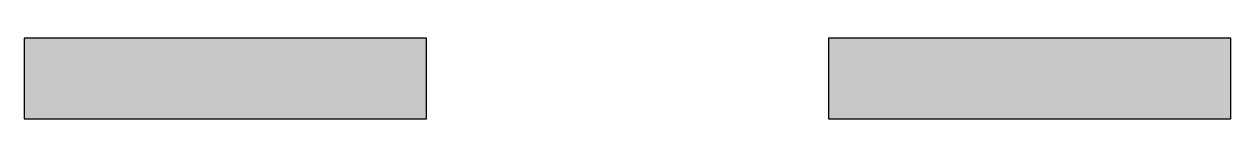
# Model space of a CAD drawing. Extents: x 0 to 1.5, y -0.05 to 0.05.
import ezdxf

# ---------------------------------------------------------------- set-up
doc = ezdxf.new("R2010")
doc.units = 0
doc.header["$LTSCALE"] = 0.2

msp = doc.modelspace()

# ---------------------------------------------------------------- hatches: boundary and pattern name
h = msp.add_hatch(color=256)
h.dxf.hatch_style = 1
h.paths.add_polyline_path([(0.5, -0.05), (0.5, 0.05), (0, 0.05), (0, -0.05)])
h.paths.add_polyline_path([(1.5, -0.05), (1.5, 0.05), (1, 0.05), (1, -0.05)])

# ---------------------------------------------------------------- linework, layer by layer
at = {"flags": 128}
for points in [[(0, 0.05), (0, -0.05), (0.5, -0.05), (0.5, 0.05)], [(1, 0.05), (1, -0.05), (1.5, -0.05), (1.5, 0.05)]]:
    msp.add_lwpolyline(points, close=True, dxfattribs=at)

doc.saveas('drawing.dxf')
